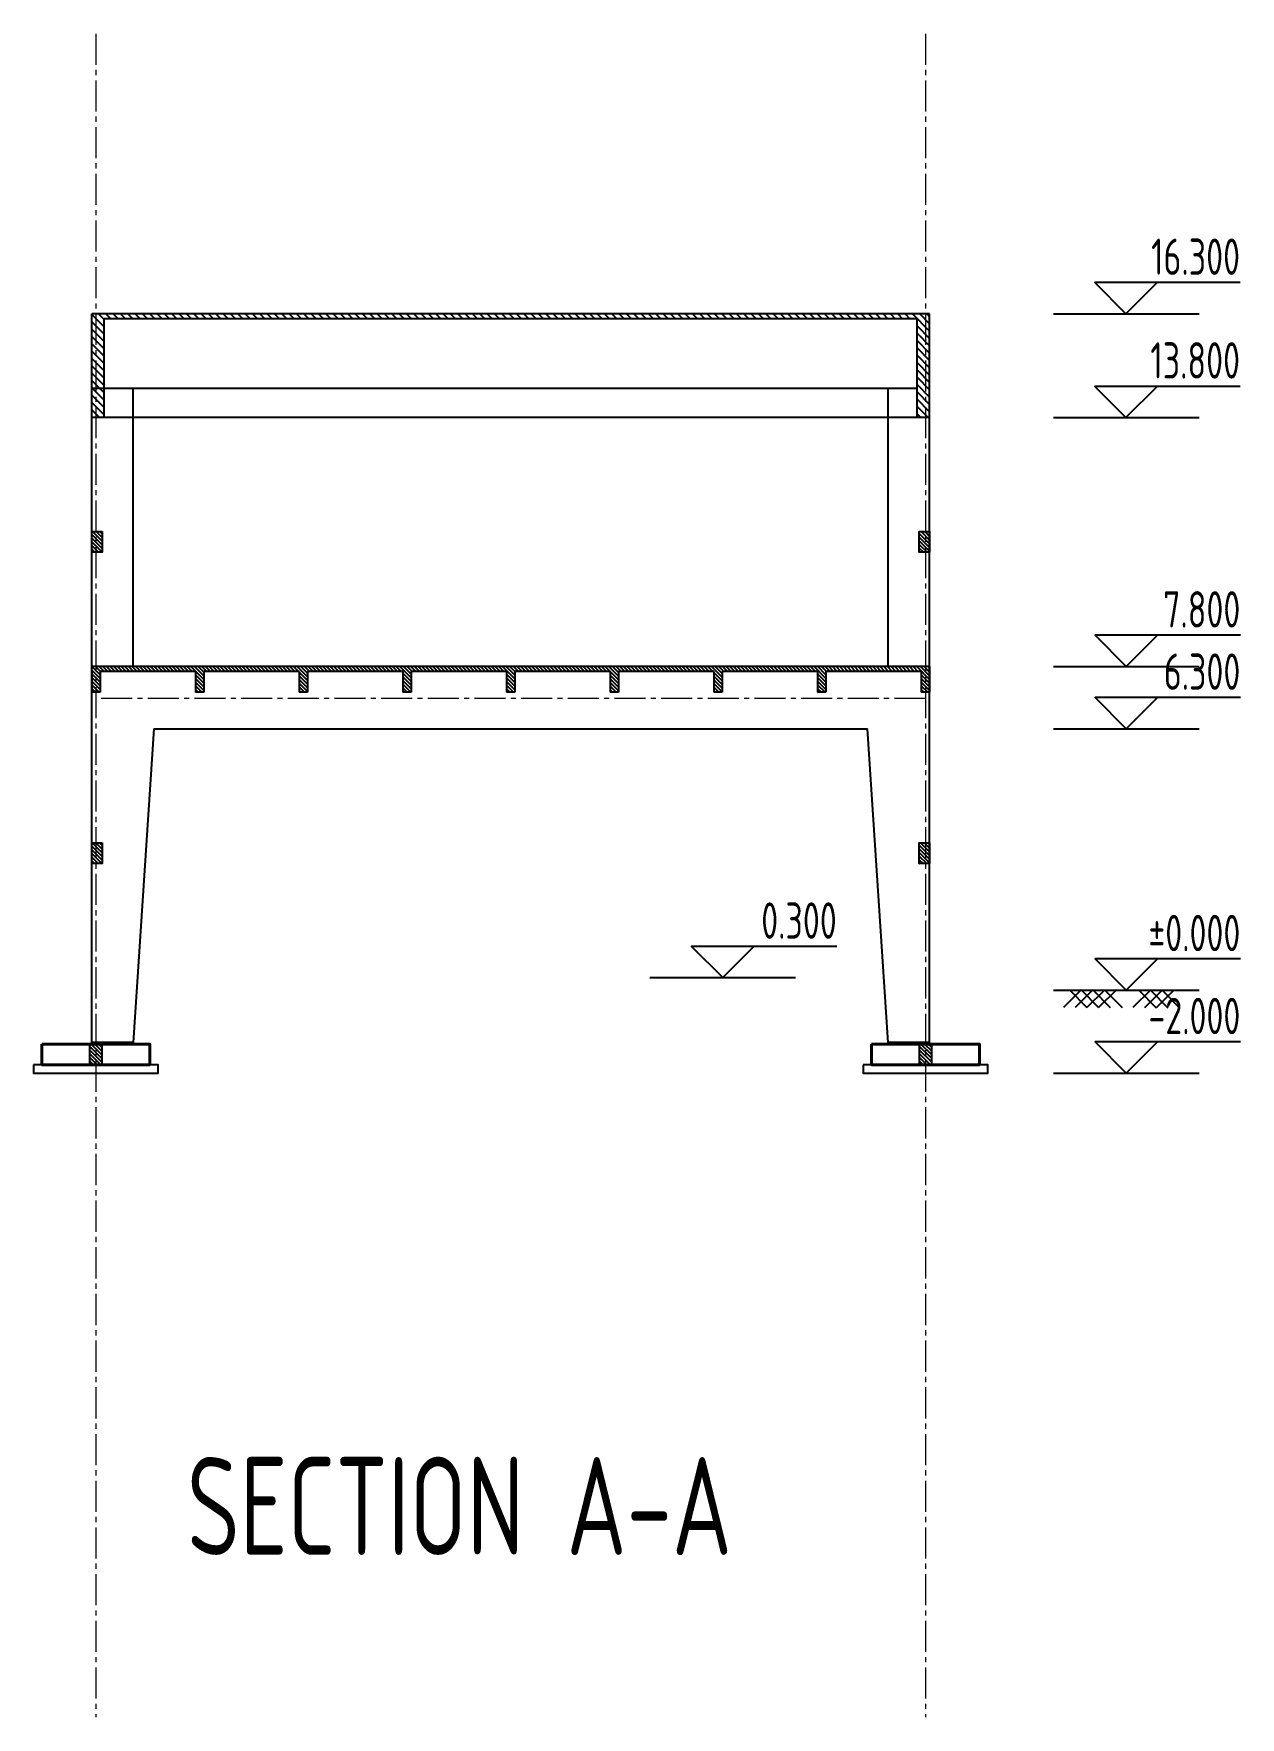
# Model space of a CAD drawing. Header units: metres. Extents: x 202848 to 204724, y 1924431 to 1925550.
# Drawn here: x 203681.96 to 203711.05, y 1924909.18 to 1924949.76 of the extents above; entities that cross this region are included whole.
import ezdxf
from ezdxf.enums import TextEntityAlignment as Align

# ---------------------------------------------------------------- set-up
doc = ezdxf.new("R2010")
doc.units = ezdxf.units.M
doc.header["$MEASUREMENT"] = 0
doc.linetypes.add('CENTER2', pattern=[1.125, 0.75, -0.125, 0.125, -0.125])
doc.linetypes.add('HIDDEN2', pattern=[0.1875, 0.125, -0.0625])
doc.layers.add('Axis', color=1, linetype='CENTER2', lineweight=5)
doc.layers.add('RC_Footing', color=3, linetype='Continuous', lineweight=40)
for name, color, linetype in [('Beam', 7, 'Continuous'), ('Columns', 2, 'Continuous'), ('Frame', 7, 'Continuous'), ('Hidden', 7, 'HIDDEN2'), ('PC_footing', 4, 'Continuous'), ('plate', 7, 'Continuous'), ('Wall Beam', 7, 'Continuous')]:
    doc.layers.add(name, color=color, linetype=linetype)
doc.styles.add('YQ_DIM', font='SUPEROS.SHX', dxfattribs={"width": 0.8, "bigfont": 'HZDX.SHX'})
doc.styles.add('YQ_ELEV', font='SUPEROS.SHX', dxfattribs={"width": 0.8, "bigfont": 'HZDX.SHX'})
pattern_1 = [(315, (203545.81925, 1924894.740676), (0.044194174, 0.044194174), [])]

msp = doc.modelspace()

# ---------------------------------------------------------------- hatches: boundary and pattern name
h = msp.add_hatch(color=256)
h.dxf.hatch_style = 1
h.paths.add_polyline_path([(203684.0052, 1924925.4126), (203684.0052, 1924925.4526), (203683.7052, 1924925.4526), (203683.7052, 1924925.4126)])
h = msp.add_hatch(color=256)
h.dxf.hatch_style = 1
h.paths.add_polyline_path([(203703.2052, 1924925.4126), (203703.2052, 1924925.4526), (203702.9052, 1924925.4526), (203702.9052, 1924925.4126)])
h = msp.add_hatch()
h.set_pattern_fill('ANSI31', color=256, scale=0.5, angle=-90)
h.set_pattern_definition([(315, (203525.56925, 1924858.0568), (0.044194174, 0.044194174), [])])
h.paths.add_polyline_path([(203683.6052, 1924925.4094), (203683.3052, 1924925.4094), (203683.3052, 1924924.9158), (203683.6052, 1924924.9158)])
h = msp.add_hatch()
h.set_pattern_fill('ANSI31', color=256, scale=0.5, angle=-90)
h.set_pattern_definition([(315, (203545.56925, 1924858.06001), (0.044194174, 0.044194174), [])])
h.paths.add_polyline_path([(203703.6052, 1924925.4126), (203703.3052, 1924925.4126), (203703.3052, 1924924.9126), (203703.6052, 1924924.9126)])
at = {"layer": 'Beam'}
h = msp.add_hatch(dxfattribs=at)
h.set_pattern_fill('ANSI31', color=256, scale=0.5, angle=-90)
h.set_pattern_definition([(315, (-1721233.77826, 2128583.85882), (0.0441941738242, 0.0441941738242), [])])
h.paths.add_polyline_path([(203691.0552, 1924933.8926), (203691.0552, 1924934.3926), (203693.3552, 1924934.3926), (203693.3552, 1924933.8926), (203693.5552, 1924933.8926), (203693.5552, 1924934.3926), (203695.8552, 1924934.3926), (203695.8552, 1924933.8926), (203696.0552, 1924933.8926), (203696.0552, 1924934.3926), (203698.3552, 1924934.3926), (203698.3552, 1924933.8926), (203698.5552, 1924933.8926), (203698.5552, 1924934.3926), (203700.8552, 1924934.3926), (203700.8552, 1924933.8926), (203701.0552, 1924933.8926), (203701.0552, 1924934.3926), (203703.3552, 1924934.3926), (203703.3552, 1924933.8926), (203703.4552, 1924933.8926), (203703.4552, 1924934.5126), (203683.4552, 1924934.5126), (203683.4552, 1924933.8926), (203683.5552, 1924933.8926), (203683.5552, 1924934.3926), (203685.8552, 1924934.3926), (203685.8552, 1924933.8926), (203686.0552, 1924933.8926), (203686.0552, 1924934.3926), (203688.3552, 1924934.3926), (203688.3552, 1924933.8926), (203688.5552, 1924933.8926), (203688.5552, 1924934.3926), (203690.8552, 1924934.3926), (203690.8552, 1924933.8926)])
h.paths.add_polyline_path([(203683.4552, 1924933.8926), (203683.4552, 1924934.5126), (203683.3552, 1924934.5126), (203683.3552, 1924934.3926), (203683.3552, 1924933.8926)])
h.paths.add_polyline_path([(203703.5552, 1924933.8926), (203703.5552, 1924934.5126), (203703.4552, 1924934.5126), (203703.4552, 1924933.8926)])
at = {"layer": 'plate'}
h = msp.add_hatch(dxfattribs=at)
h.set_pattern_fill('ANSI31', color=0, angle=-90)
h.set_pattern_definition([(315, (203545.81925, 1924894.74068), (0.08838835, 0.08838835), [])])
h.paths.add_polyline_path([(203703.2552, 1924940.5126), (203703.5552, 1924940.5126), (203703.5552, 1924943.0126), (203683.3552, 1924943.0126), (203683.3552, 1924940.5126), (203683.6552, 1924940.5126), (203683.6552, 1924942.8926), (203703.2552, 1924942.8926)])
at = {"layer": 'Wall Beam'}
h = msp.add_hatch(dxfattribs=at)
h.set_pattern_fill('ANSI31', color=0, scale=0.5, angle=-90)
h.set_pattern_definition(pattern_1)
h.paths.add_polyline_path([(203683.6052, 1924937.2626), (203683.6052, 1924937.7626), (203683.5052, 1924937.7626), (203683.5052, 1924937.2626)])
h.paths.add_polyline_path([(203683.5052, 1924937.2626), (203683.5052, 1924937.7626), (203683.3552, 1924937.7626), (203683.3552, 1924937.2626)])
h = msp.add_hatch(dxfattribs=at)
h.set_pattern_fill('ANSI31', color=0, scale=0.5, angle=-90)
h.set_pattern_definition(pattern_1)
h.paths.add_polyline_path([(203703.5552, 1924937.2626), (203703.5552, 1924937.7626), (203703.4552, 1924937.7626), (203703.4552, 1924937.2626)])
h.paths.add_polyline_path([(203703.4552, 1924937.2626), (203703.4552, 1924937.7626), (203703.3052, 1924937.7626), (203703.3052, 1924937.2626)])
h = msp.add_hatch(dxfattribs=at)
h.set_pattern_fill('ANSI31', color=0, scale=0.5, angle=-90)
h.set_pattern_definition(pattern_1)
h.paths.add_polyline_path([(203683.6052, 1924929.7626), (203683.6052, 1924930.2626), (203683.5052, 1924930.2626), (203683.5052, 1924929.7626)])
h.paths.add_polyline_path([(203683.5052, 1924929.7626), (203683.5052, 1924930.2626), (203683.3552, 1924930.2626), (203683.3552, 1924929.7626)])
h = msp.add_hatch(dxfattribs=at)
h.set_pattern_fill('ANSI31', color=0, scale=0.5, angle=-90)
h.set_pattern_definition(pattern_1)
h.paths.add_polyline_path([(203703.5552, 1924929.7626), (203703.5552, 1924930.2626), (203703.4552, 1924930.2626), (203703.4552, 1924929.7626)])
h.paths.add_polyline_path([(203703.4552, 1924929.7626), (203703.4552, 1924930.2626), (203703.3052, 1924930.2626), (203703.3052, 1924929.7626)])

# ---------------------------------------------------------------- linework, layer by layer
for p, q in [((203703.5552, 1924943.0126), (203683.3552, 1924943.0126)), ((203703.2552, 1924942.8926), (203683.6552, 1924942.8926)), ((203706.5376, 1924943.0126), (203710.0542, 1924943.0126)), ((203703.2552, 1924941.2126), (203683.3552, 1924941.2126)), ((203703.5552, 1924940.5126), (203683.3552, 1924940.5126)), ((203706.5376, 1924940.5126), (203710.0542, 1924940.5126)), ((203706.5376, 1924934.5126), (203710.0542, 1924934.5126)), ((203706.5376, 1924933.0126), (203710.0542, 1924933.0126)), ((203696.8082, 1924927.0126), (203700.3248, 1924927.0126)), ((203706.5376, 1924926.7126), (203710.0542, 1924926.7126)), ((203707.207, 1924926.7156), (203706.7813, 1924926.2928)), ((203706.9251, 1924926.7156), (203707.3479, 1924926.2898)), ((203707.4899, 1924926.7146), (203707.0621, 1924926.2898)), ((203707.207, 1924926.7156), (203707.6298, 1924926.2898)), ((203707.7727, 1924926.7136), (203707.346, 1924926.2898)), ((203707.4889, 1924926.7156), (203707.9117, 1924926.2898)), ((203708.0585, 1924926.7156), (203707.6298, 1924926.2898)), ((203707.7707, 1924926.7156), (203708.1935, 1924926.2898)), ((203708.878, 1924926.7126), (203708.4522, 1924926.2898)), ((203708.5961, 1924926.7126), (203709.0189, 1924926.2869)), ((203709.1608, 1924926.7116), (203708.7331, 1924926.2869)), ((203708.878, 1924926.7126), (203709.3007, 1924926.2869)), ((203709.4436, 1924926.7107), (203709.0169, 1924926.2869)), ((203709.1598, 1924926.7126), (203709.5826, 1924926.2869)), ((203706.5376, 1924924.7126), (203710.0542, 1924924.7126))]:
    msp.add_line(p, q)
for points in [[(203711.0382, 1924943.7626), (203707.5382, 1924943.7626), (203708.2882, 1924943.0126), (203709.0382, 1924943.7626)], [(203711.0382, 1924941.2626), (203707.5382, 1924941.2626), (203708.2882, 1924940.5126), (203709.0382, 1924941.2626)], [(203711.0459, 1924935.2626), (203707.5459, 1924935.2626), (203708.2959, 1924934.5126), (203709.0459, 1924935.2626)], [(203711.0459, 1924933.7626), (203707.5459, 1924933.7626), (203708.2959, 1924933.0126), (203709.0459, 1924933.7626)], [(203701.3165, 1924927.7626), (203697.8165, 1924927.7626), (203698.5665, 1924927.0126), (203699.3165, 1924927.7626)], [(203711.0459, 1924927.4626), (203707.5459, 1924927.4626), (203708.2959, 1924926.7126), (203709.0459, 1924927.4626)], [(203711.0459, 1924925.4626), (203707.5459, 1924925.4626), (203708.2959, 1924924.7126), (203709.0459, 1924925.4626)]]:
    msp.add_lwpolyline(points)
for points in [[(203683.7052, 1924925.4526), (203683.7052, 1924925.4126), (203684.0052, 1924925.4126), (203684.0052, 1924925.4526)], [(203702.9052, 1924925.4526), (203702.9052, 1924925.4126), (203703.2052, 1924925.4126), (203703.2052, 1924925.4526)], [(203683.3052, 1924925.4094), (203683.3052, 1924924.9158), (203683.6052, 1924924.9158), (203683.6052, 1924925.4094)], [(203703.3052, 1924925.4126), (203703.3052, 1924924.9126), (203703.6052, 1924924.9126), (203703.6052, 1924925.4126)]]:
    msp.add_lwpolyline(points, close=True)
at = {"layer": 'Axis'}
for p, q in [((203683.4552, 1924949.763), (203683.4552, 1924909.1844)), ((203703.4552, 1924949.763), (203703.4552, 1924909.1844)), ((203703.4552, 1924933.7369), (203683.4552, 1924933.7369))]:
    msp.add_line(p, q, dxfattribs=at)
at = {"layer": 'Beam'}
for p, q in [((203683.3552, 1924940.5126), (203683.3552, 1924943.0126)), ((203683.6552, 1924940.5126), (203683.6552, 1924942.8926)), ((203703.2552, 1924940.5126), (203703.2552, 1924942.8926)), ((203703.5552, 1924940.5126), (203703.5552, 1924943.0126)), ((203683.3552, 1924934.3926), (203683.3552, 1924934.5126)), ((203683.3552, 1924934.3926), (203683.3552, 1924933.8926)), ((203683.5552, 1924934.3926), (203683.5552, 1924933.8926)), ((203685.8552, 1924934.3926), (203685.8552, 1924933.8926)), ((203686.0552, 1924934.3926), (203686.0552, 1924933.8926)), ((203688.3552, 1924934.3926), (203688.3552, 1924933.8926)), ((203688.5552, 1924934.3926), (203688.5552, 1924933.8926)), ((203690.8552, 1924934.3926), (203690.8552, 1924933.8926)), ((203691.0552, 1924934.3926), (203691.0552, 1924933.8926)), ((203693.3552, 1924934.3926), (203693.3552, 1924933.8926)), ((203693.5552, 1924934.3926), (203693.5552, 1924933.8926)), ((203695.8552, 1924934.3926), (203695.8552, 1924933.8926)), ((203696.0552, 1924934.3926), (203696.0552, 1924933.8926)), ((203698.3552, 1924934.3926), (203698.3552, 1924933.8926)), ((203698.5552, 1924934.3926), (203698.5552, 1924933.8926)), ((203700.8552, 1924934.3926), (203700.8552, 1924933.8926)), ((203701.0552, 1924934.3926), (203701.0552, 1924933.8926)), ((203703.3552, 1924934.3926), (203703.3552, 1924933.8926)), ((203703.5552, 1924934.5126), (203703.5552, 1924933.8926)), ((203683.5552, 1924933.8926), (203683.3552, 1924933.8926)), ((203686.0552, 1924933.8926), (203685.8552, 1924933.8926)), ((203688.5552, 1924933.8926), (203688.3552, 1924933.8926)), ((203691.0552, 1924933.8926), (203690.8552, 1924933.8926)), ((203693.5552, 1924933.8926), (203693.3552, 1924933.8926)), ((203696.0552, 1924933.8926), (203695.8552, 1924933.8926)), ((203698.5552, 1924933.8926), (203698.3552, 1924933.8926)), ((203701.0552, 1924933.8926), (203700.8552, 1924933.8926)), ((203703.5552, 1924933.8926), (203703.3552, 1924933.8926)), ((203684.8552, 1924933.0126), (203702.0552, 1924933.0126))]:
    msp.add_line(p, q, dxfattribs=at)
at = {"layer": 'Columns'}
for p, q in [((203683.3552, 1924934.5126), (203683.3552, 1924941.2126)), ((203684.3552, 1924934.5126), (203684.3552, 1924941.2126)), ((203702.5552, 1924934.5126), (203702.5552, 1924941.2126)), ((203703.5552, 1924934.5126), (203703.5552, 1924941.2126)), ((203683.3552, 1924925.4526), (203683.3552, 1924934.5126)), ((203703.5552, 1924925.4526), (203703.5552, 1924934.5126)), ((203684.8552, 1924933.0126), (203684.3552, 1924925.4526)), ((203702.5552, 1924925.4526), (203702.0552, 1924933.0126)), ((203684.3552, 1924925.4526), (203683.3552, 1924925.4526)), ((203703.5552, 1924925.4526), (203702.5552, 1924925.4526))]:
    msp.add_line(p, q, dxfattribs=at)
at = {"layer": 'Frame'}
for p, q in [((203703.5552, 1924934.5126), (203683.3552, 1924934.5126)), ((203685.8552, 1924934.3926), (203683.5552, 1924934.3926)), ((203688.3552, 1924934.3926), (203686.0552, 1924934.3926)), ((203690.8552, 1924934.3926), (203688.5552, 1924934.3926)), ((203693.3552, 1924934.3926), (203691.0552, 1924934.3926)), ((203695.8552, 1924934.3926), (203693.5552, 1924934.3926)), ((203698.3552, 1924934.3926), (203696.0552, 1924934.3926)), ((203700.8552, 1924934.3926), (203698.5552, 1924934.3926)), ((203703.3552, 1924934.3926), (203701.0552, 1924934.3926))]:
    msp.add_line(p, q, dxfattribs=at)
at = {"layer": 'PC_footing'}
for points in [[(203681.9552, 1924924.9126), (203681.9552, 1924924.7126), (203684.9552, 1924924.7126), (203684.9552, 1924924.9126)], [(203701.9552, 1924924.9126), (203701.9552, 1924924.7126), (203704.9552, 1924924.7126), (203704.9552, 1924924.9126)]]:
    msp.add_lwpolyline(points, close=True, dxfattribs=at)
at = {"layer": 'RC_Footing'}
for points in [[(203682.1552, 1924925.4126), (203682.1552, 1924924.9126), (203684.7552, 1924924.9126), (203684.7552, 1924925.4126)], [(203702.1552, 1924925.4126), (203702.1552, 1924924.9126), (203704.7552, 1924924.9126), (203704.7552, 1924925.4126)]]:
    msp.add_lwpolyline(points, close=True, dxfattribs=at)
at = {"layer": 'Wall Beam'}
for points in [[(203683.6052, 1924937.7626), (203683.6052, 1924937.2626), (203683.3552, 1924937.2626), (203683.3552, 1924937.7626)], [(203703.5552, 1924937.7626), (203703.5552, 1924937.2626), (203703.3052, 1924937.2626), (203703.3052, 1924937.7626)], [(203683.6052, 1924930.2626), (203683.6052, 1924929.7626), (203683.3552, 1924929.7626), (203683.3552, 1924930.2626)], [(203703.5552, 1924930.2626), (203703.5552, 1924929.7626), (203703.3052, 1924929.7626), (203703.3052, 1924930.2626)]]:
    msp.add_lwpolyline(points, close=True, dxfattribs=at)

# ---------------------------------------------------------------- texts
at = {"color": 7, "style": 'YQ_ELEV', "width": 0.8}
for s, p in [('16.300', (203711.0382, 1924944.3876)), ('13.800', (203711.0382, 1924941.8876)), ('7.800', (203711.0459, 1924935.8876)), ('6.300', (203711.0459, 1924934.3876)), ('0.300', (203701.3165, 1924928.3876)), ('%%p0.000', (203711.0459, 1924928.0876)), ('-2.000', (203711.0459, 1924926.0876))]:
    msp.add_text(s, height=0.875, dxfattribs=at).set_placement(p, align=Align.MIDDLE_RIGHT)
at = {"layer": 'Hidden', "insert": (203685.6523, 1924915.4579), "char_height": 2.358578, "attachment_point": 1, "style": 'YQ_DIM'}
msp.add_mtext_dynamic_manual_height_columns('SECTION A-A', width=29.918481, gutter_width=11.7929, heights=[0], dxfattribs=at)

doc.saveas('drawing.dxf')
